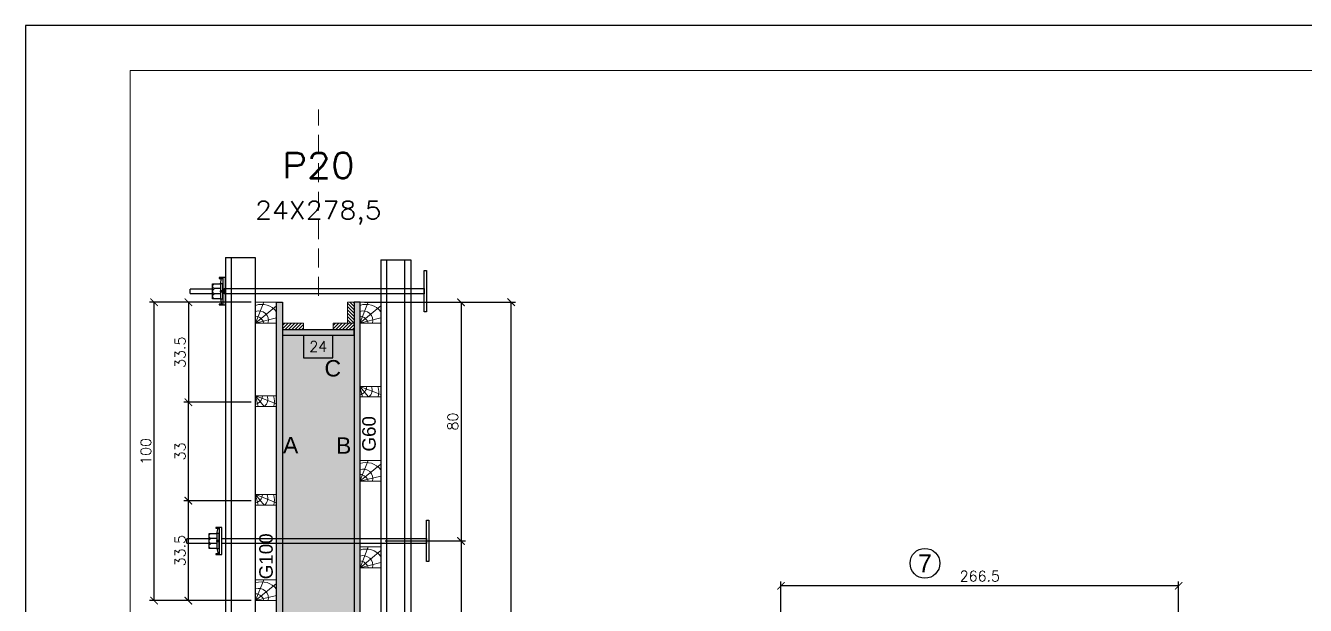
# Model space of a CAD drawing. Extents: x -23436 to 4767, y -3862 to 10024.
# Drawn here: x -17506 to -16649, y 2444 to 2832 of the extents above; entities that cross this region are included whole.
import ezdxf
from ezdxf.enums import TextEntityAlignment as Align

# ---------------------------------------------------------------- set-up
doc = ezdxf.new("R2010")
doc.units = 0
doc.header["$PDMODE"] = 2
doc.header["$PDSIZE"] = 10
doc.linetypes.add('CABLIN', pattern=[0.35, 0.25, -0.1])
doc.linetypes.add('HIDDEN', pattern=[9.525, 6.35, -3.175])
doc.layers.get('0').update_dxf_attribs({"lineweight": 13})
doc.layers.get('Defpoints').update_dxf_attribs({"lineweight": 13})
for name, color, linetype in [('Barra de Ancoragem', 20, 'Continuous'), ('CHAPA', 1, 'Continuous'), ('Concreto', 250, 'HIDDEN'), ('Cota', 4, 'Continuous'), ('Cota Seção (2x)', 4, 'Continuous'), ('Hachura', 252, 'CABLIN'), ('MB Logo', 254, 'Continuous'), ('MEIO_PONT', 93, 'Continuous'), ('Perfil Metálico', 224, 'Continuous'), ('Romaneio', 10, 'Continuous'), ('Texto de Titulo', 7, 'Continuous'), ('Texto Qtd Sarr', 242, 'Continuous'), ('TEXTO_GERAL', 7, 'Continuous')]:
    doc.layers.add(name, color=color, linetype=linetype)
for name, color, linetype, lineweight in [('cotas', 4, 'Continuous', 13), ('FOLHA MB', 7, 'Continuous', 13), ('Madeira', 100, 'Continuous', 13), ('sarrafo', 93, 'Continuous', 13), ('Texto Seção', 7, 'Continuous', 15)]:
    doc.layers.add(name, color=color, linetype=linetype, lineweight=lineweight)
doc.layers.add('Laje_Perimetro', color=7, linetype='Continuous', plot=False)
doc.styles.add('ARIAL', font='arial.ttf', dxfattribs={"oblique": 15, "height": 25})
doc.styles.add('ROMANS', font='romans.shx')
doc.styles.add('SANSSERIF', font='sas_____.pfb')
doc.dimstyles.new('COTA SECAO', dxfattribs={"dimtxt": 7, "dimasz": 5, "dimexe": 3, "dimexo": 3, "dimgap": 2, "dimtad": 3, "dimdec": 1, "dimlfac": 0.5, "dimzin": 12, "dimdsep": 46, "dimtxsty": 'ROMANS', "dimblk": 'ARCHTICK', "dimcen": 0, "dimclrd": 4, "dimclre": 4, "dimclrt": 1, "dimadec": 1, "dimazin": 3, "dimtfac": 1, "dimtdec": 1, "dimtmove": 0, "dimatfit": 3, "dimldrblk": 'OBLIQUE', "dimfxl": 0, "dimtolj": 1, "dimtzin": 12, "dimarcsym": 0})
doc.dimstyles.new('PAINEL', dxfattribs={"dimtxt": 7, "dimasz": 5, "dimexe": 3, "dimexo": 3, "dimgap": 3, "dimtad": 1, "dimdec": 1, "dimzin": 12, "dimdsep": 46, "dimtxsty": 'ROMANS', "dimblk": 'ARCHTICK', "dimcen": 0, "dimclrd": 4, "dimclre": 4, "dimclrt": 1, "dimadec": 1, "dimazin": 3, "dimtfac": 1, "dimtdec": 1, "dimtmove": 0, "dimatfit": 3, "dimldrblk": 'OBLIQUE', "dimfxl": 0, "dimtolj": 1, "dimtzin": 12, "dimarcsym": 0})
doc.dimstyles.new('SECÇÃO 2', dxfattribs={"dimtxt": 7, "dimasz": 6, "dimexe": 0.18, "dimexo": 2, "dimgap": -4, "dimtad": 3, "dimdec": 1, "dimlfac": 0.5, "dimzin": 12, "dimdsep": 46, "dimtxsty": 'ROMANS', "dimblk": 'ARCHTICK', "dimcen": 0.09, "dimse1": 1, "dimse2": 1, "dimsd1": 1, "dimsd2": 1, "dimclrd": 180, "dimclre": 5, "dimclrt": 1, "dimadec": 0, "dimazin": 3, "dimtfac": 1, "dimtdec": 1, "dimtofl": 0, "dimtmove": 0, "dimatfit": 3, "dimldrblk": 'ARCHTICK', "dimfxl": 0, "dimtolj": 1, "dimtzin": 0, "dimarcsym": 0})

# ---------------------------------------------------------------- blocks, each defined once
blk = doc.blocks.new('A$C169d8357')
at = {"layer": 'FOLHA MB', "color": 1}
for points in [[(0, 1199.94), (0, 149.94), (1485.02, 149.94), (1485.02, 1199.94)], [(70, 1169.94), (70, 179.94), (1455.02, 179.94), (1455.02, 1169.94)]]:
    blk.add_lwpolyline(points, close=True, dxfattribs=at)
blk = doc.blocks.new('titulo1')
at = {"layer": 'Defpoints', "color": 252, "linetype": 'HIDDEN', "ltscale": 2}
blk.add_line((0, 0), (0, 125), dxfattribs=at)
at = {"layer": 'Defpoints', "style": 'ROMANS', "oblique": 15}
blk.add_attdef('FOLHA', text='', height=10, dxfattribs=at).set_placement((0, 15.58), align=Align.MIDDLE_CENTER)
at = {"layer": 'Texto Qtd Sarr', "color": 3, "style": 'ROMANS', "oblique": 15}
for tag, height, p in [('TITULO', 17, (0, 71.45)), ('SEÇÃO', 12, (0, 41.55))]:
    blk.add_attdef(tag, text='', height=height, dxfattribs=at).set_placement(p, align=Align.MIDDLE_CENTER)
blk = doc.blocks.new('_ArchTick')
at = {"color": 0, "linetype": 'ByBlock', "const_width": 0.15}
blk.add_lwpolyline([(-0.5, -0.5), (0.5, 0.5)], dxfattribs=at)
blk = doc.blocks.new('*D4302')
at = {"layer": 'cotas', "color": 4, "lineweight": -2, "transparency": 16777216}
for p, q in [((-17000.17, 2420.15), (-17000.17, 2459.74)), ((-16733.67, 2456.74), (-17000.17, 2456.74)), ((-16733.67, 2420.15), (-16733.67, 2459.74))]:
    blk.add_line(p, q, dxfattribs=at)
at = {"layer": 'Defpoints', "color": 0, "transparency": 16777216}
for p in [(-17000.17, 2456.74), (-17000.17, 2417.15), (-16733.67, 2417.15)]:
    blk.add_point(p, dxfattribs=at)
at = {"layer": 'cotas', "color": 4, "lineweight": -2, "transparency": 16777216, "xscale": 5, "yscale": 5, "zscale": 5, "rotation": 180}
blk.add_blockref('_ArchTick', (-17000.17, 2456.74), dxfattribs=at)
at = {"layer": 'cotas', "color": 4, "lineweight": -2, "transparency": 16777216, "xscale": 5, "yscale": 5, "zscale": 5}
blk.add_blockref('_ArchTick', (-16733.67, 2456.74), dxfattribs=at)
at = {"layer": 'cotas', "color": 1, "transparency": 16777216, "insert": (-16866.92, 2463.24), "char_height": 7, "attachment_point": 5, "style": 'ROMANS'}
blk.add_mtext('\\A1;266.5', dxfattribs=at)
blk = doc.blocks.new('_OBLIQUE')
at = {"color": 0, "linetype": 'ByBlock', "lineweight": -2}
for p, q in [((0, 0), (-1, 0)), ((-0.5, -0.5), (0.5, 0.5))]:
    blk.add_line(p, q, dxfattribs=at)
blk = doc.blocks.new('ERTYERTYUYTURTYUTRYU')
at = {"layer": 'Barra de Ancoragem'}
for p, q in [((8963.33, 10873.8), (8963.33, 10855.54)), ((8964.88, 10869.68), (8964.1, 10873.21)), ((8964.88, 10859.66), (8964.1, 10856.13)), ((8985.14, 10863.2), (8985.14, 10866.14))]:
    blk.add_line(p, q, dxfattribs=at)
at = {"layer": 'Barra de Ancoragem', "flags": 128}
for points in [[(8961.54, 10855.54), (8961.54, 10873.8), (8963.33, 10873.8), (8963.33, 10855.54)], [(8963.33, 10873.8), (8965.7, 10873.8), (8965.7, 10873.21), (8963.33, 10873.21)], [(8963.33, 10869.68), (8964.88, 10869.68), (8964.88, 10859.66), (8963.33, 10859.66)], [(8963.33, 10856.13), (8965.7, 10856.13), (8965.7, 10855.54), (8963.33, 10855.54)]]:
    blk.add_lwpolyline(points, close=True, dxfattribs=at)
for points in [[(8964.88, 10859.66), (8970.14, 10859.66), (8970.14, 10869.68), (8964.88, 10869.68)], [(8964.88, 10864.37), (8963.33, 10864.37), (8963.33, 10864.96), (8964.88, 10864.96), (8964.88, 10864.37), (8964.88, 10864.96)], [(8985.14, 10863.2), (8970.14, 10863.2), (8970.14, 10866.14), (8985.14, 10866.14)]]:
    blk.add_lwpolyline(points, dxfattribs=at)
for points in [[(8964.88, 10866.44), (8968.96, 10866.44, 0.729796), (8968.96, 10869.68, 0.729796)], [(8964.88, 10862.9), (8968.96, 10862.9, 0.666667), (8968.96, 10866.44, 0.666667)]]:
    blk.add_lwpolyline(points, format="xyb", dxfattribs=at)
at = {"layer": 'Barra de Ancoragem'}
blk.add_arc((8968.44, 10861.28), 1.7, 287.75636, 72.24364, dxfattribs=at)
blk = doc.blocks.new('*D4664')
at = {"layer": 'Cota Seção (2x)', "color": 180, "lineweight": -2, "transparency": 16777216}
for p, q in [((-17301.76, 2226.22), (-17316.76, 2225.96)), ((-17316.76, 2225.96), (-17316.13, 2189.97)), ((-17301.14, 2190.23), (-17301.76, 2226.22)), ((-17316.13, 2189.97), (-17301.14, 2190.23))]:
    blk.add_line(p, q, dxfattribs=at)
at = {"layer": 'Defpoints', "color": 0, "transparency": 16777216}
for p in [(-17286.25, 2624.82), (-17327.72, 2624.1), (-17286.25, 2067.8)]:
    blk.add_point(p, dxfattribs=at)
at = {"layer": 'Cota Seção (2x)', "color": 1, "transparency": 16777216, "insert": (-17308.95, 2208.09), "char_height": 7, "attachment_point": 5, "rotation": 271.00154, "style": 'ROMANS'}
blk.add_mtext('\\A1;278.5', dxfattribs=at)
blk = doc.blocks.new('*D4665')
at = {"layer": 'Cota Seção (2x)', "color": 180, "lineweight": -2, "transparency": 16777216}
for p, q in [((-17300.41, 2624.64), (-17320.08, 2624.64)), ((-17320.08, 2624.64), (-17320.08, 2609.64)), ((-17300.41, 2609.64), (-17300.41, 2624.64)), ((-17320.08, 2609.64), (-17300.41, 2609.64))]:
    blk.add_line(p, q, dxfattribs=at)
at = {"layer": 'Defpoints', "color": 0, "transparency": 16777216}
for p in [(-17334.25, 2607.5), (-17286.25, 2607.5), (-17334.25, 2605.64)]:
    blk.add_point(p, dxfattribs=at)
at = {"layer": 'Cota Seção (2x)', "color": 1, "transparency": 16777216, "insert": (-17310.25, 2617.14), "char_height": 7, "attachment_point": 5, "style": 'ROMANS'}
blk.add_mtext('\\A1;24', dxfattribs=at)
blk = doc.blocks.new('*D4666')
at = {"layer": 'Cota', "color": 4, "lineweight": -2, "transparency": 16777216}
for p, q in [((-17279.25, 2646.82), (-17177.97, 2646.82)), ((-17180.97, 2045.8), (-17180.97, 2646.82)), ((-17279.25, 2045.8), (-17177.97, 2045.8))]:
    blk.add_line(p, q, dxfattribs=at)
at = {"layer": 'Defpoints', "color": 0, "transparency": 16777216}
for p in [(-17282.25, 2646.82), (-17180.97, 2646.82), (-17282.25, 2045.8)]:
    blk.add_point(p, dxfattribs=at)
at = {"layer": 'Cota', "color": 4, "lineweight": -2, "transparency": 16777216, "xscale": 5, "yscale": 5, "zscale": 5}
for p, rotation in [((-17180.97, 2646.82), 90), ((-17180.97, 2045.8), 270)]:
    blk.add_blockref('_ArchTick', p, dxfattribs=dict(at, rotation=rotation))
at = {"layer": 'Cota', "color": 1, "transparency": 16777216, "insert": (-17186.47, 2346.31), "char_height": 7, "attachment_point": 5, "rotation": 90, "style": 'ROMANS'}
blk.add_mtext('\\A1;300.5', dxfattribs=at)
blk = doc.blocks.new('PONTALETE')
at = {"layer": 'Madeira'}
for q in [(2.71, 7), (7, 5.76), (7, 1.74)]:
    blk.add_line((0, 0), q, dxfattribs=at)
blk.add_lwpolyline([(0, 0), (7, 0), (7, 7), (0, 7)], close=True, dxfattribs=at)
for centre, radius, start, end in [((2.04, 0.06), 6.23, 37.2818, 109.0913), ((1.09, 0.9), 3.19, 343.603, 109.9847), ((-0.21, -0.78), 3.09, 14.6322, 86.0383)]:
    blk.add_arc(centre, radius, start, end, dxfattribs=at)
blk = doc.blocks.new('MEIO PONTALETE')
at = {"layer": 'Madeira'}
for q in [(2.71, 7), (3.5, 2.88), (3.5, 0.87)]:
    blk.add_line((0, 0), q, dxfattribs=at)
blk.add_lwpolyline([(0, 0), (3.5, 0), (3.5, 7), (0, 7)], close=True, dxfattribs=at)
for centre, radius, start, end in [((2.04, 0.06), 6.23, 76.4499, 109.0913), ((1.09, 0.9), 3.19, 40.9063, 109.9847), ((-0.21, -0.78), 3.09, 14.6322, 86.0383)]:
    blk.add_arc(centre, radius, start, end, dxfattribs=at)
blk = doc.blocks.new('*D4670')
at = {"layer": 'Cota Seção (2x)', "color": 4, "lineweight": -2, "transparency": 16777216}
for p, q in [((-17355.26, 2513.82), (-17400.27, 2513.82)), ((-17397.27, 2446.82), (-17397.27, 2513.82)), ((-17355.29, 2446.82), (-17400.27, 2446.82))]:
    blk.add_line(p, q, dxfattribs=at)
at = {"layer": 'Defpoints', "color": 0, "transparency": 16777216}
for p in [(-17397.27, 2513.82), (-17352.26, 2513.82), (-17352.29, 2446.82)]:
    blk.add_point(p, dxfattribs=at)
at = {"layer": 'Cota Seção (2x)', "color": 4, "lineweight": -2, "transparency": 16777216, "xscale": 5, "yscale": 5, "zscale": 5}
for p, rotation in [((-17397.27, 2513.82), 90), ((-17397.27, 2446.82), 270)]:
    blk.add_blockref('_ArchTick', p, dxfattribs=dict(at, rotation=rotation))
at = {"layer": 'Cota Seção (2x)', "color": 1, "transparency": 16777216, "insert": (-17402.77, 2480.32), "char_height": 7, "attachment_point": 5, "rotation": 90, "style": 'ROMANS'}
blk.add_mtext('\\A1;33.5', dxfattribs=at)
blk = doc.blocks.new('*D4671')
at = {"layer": 'Cota Seção (2x)', "color": 4, "lineweight": -2, "transparency": 16777216}
for p, q in [((-17355.29, 2646.82), (-17400.27, 2646.82)), ((-17397.27, 2646.82), (-17397.27, 2579.78)), ((-17355.28, 2579.78), (-17400.27, 2579.78))]:
    blk.add_line(p, q, dxfattribs=at)
at = {"layer": 'Defpoints', "color": 0, "transparency": 16777216}
for p in [(-17352.29, 2646.82), (-17397.27, 2579.78), (-17352.28, 2579.78)]:
    blk.add_point(p, dxfattribs=at)
at = {"layer": 'Cota Seção (2x)', "color": 4, "lineweight": -2, "transparency": 16777216, "xscale": 5, "yscale": 5, "zscale": 5}
for p, rotation in [((-17397.27, 2646.82), 90), ((-17397.27, 2579.78), 270)]:
    blk.add_blockref('_ArchTick', p, dxfattribs=dict(at, rotation=rotation))
at = {"layer": 'Cota Seção (2x)', "color": 1, "transparency": 16777216, "insert": (-17402.77, 2613.3), "char_height": 7, "attachment_point": 5, "rotation": 90, "style": 'ROMANS'}
blk.add_mtext('\\A1;33.5', dxfattribs=at)
blk = doc.blocks.new('*D4672')
at = {"layer": 'Cota Seção (2x)', "color": 4, "lineweight": -2, "transparency": 16777216}
for p, q in [((-17355.28, 2579.78), (-17400.27, 2579.78)), ((-17397.27, 2513.82), (-17397.27, 2579.78)), ((-17355.29, 2513.82), (-17400.27, 2513.82))]:
    blk.add_line(p, q, dxfattribs=at)
at = {"layer": 'Defpoints', "color": 0, "transparency": 16777216}
for p in [(-17397.27, 2579.78), (-17352.28, 2579.78), (-17352.29, 2513.82)]:
    blk.add_point(p, dxfattribs=at)
at = {"layer": 'Cota Seção (2x)', "color": 4, "lineweight": -2, "transparency": 16777216, "xscale": 5, "yscale": 5, "zscale": 5}
for p, rotation in [((-17397.27, 2579.78), 90), ((-17397.27, 2513.82), 270)]:
    blk.add_blockref('_ArchTick', p, dxfattribs=dict(at, rotation=rotation))
at = {"layer": 'Cota Seção (2x)', "color": 1, "transparency": 16777216, "insert": (-17402.77, 2546.8), "char_height": 7, "attachment_point": 5, "rotation": 90, "style": 'ROMANS'}
blk.add_mtext('\\A1;33', dxfattribs=at)
blk = doc.blocks.new('*D4673')
at = {"layer": 'Cota Seção (2x)', "color": 4, "lineweight": -2, "transparency": 16777216}
for p, q in [((-17355.25, 2646.82), (-17423.26, 2646.82)), ((-17420.26, 2446.82), (-17420.26, 2646.82)), ((-17355.29, 2446.82), (-17423.26, 2446.82))]:
    blk.add_line(p, q, dxfattribs=at)
at = {"layer": 'Defpoints', "color": 0, "transparency": 16777216}
for p in [(-17420.26, 2646.82), (-17352.25, 2646.82), (-17352.29, 2446.82)]:
    blk.add_point(p, dxfattribs=at)
at = {"layer": 'Cota Seção (2x)', "color": 4, "lineweight": -2, "transparency": 16777216, "xscale": 5, "yscale": 5, "zscale": 5}
for p, rotation in [((-17420.26, 2646.82), 90), ((-17420.26, 2446.82), 270)]:
    blk.add_blockref('_ArchTick', p, dxfattribs=dict(at, rotation=rotation))
at = {"layer": 'Cota Seção (2x)', "color": 1, "transparency": 16777216, "insert": (-17425.76, 2546.82), "char_height": 7, "attachment_point": 5, "rotation": 90, "style": 'ROMANS'}
blk.add_mtext('\\A1;100', dxfattribs=at)
blk = doc.blocks.new('*D4678')
at = {"layer": 'Cota Seção (2x)', "color": 4, "lineweight": -2, "transparency": 16777216}
for p, q in [((-17265.31, 2646.82), (-17211.57, 2646.82)), ((-17214.57, 2646.82), (-17214.57, 2486.82)), ((-17265.31, 2486.82), (-17211.57, 2486.82))]:
    blk.add_line(p, q, dxfattribs=at)
at = {"layer": 'Defpoints', "color": 0, "transparency": 16777216}
for p in [(-17268.31, 2646.82), (-17268.31, 2486.82), (-17214.57, 2486.82)]:
    blk.add_point(p, dxfattribs=at)
at = {"layer": 'Cota Seção (2x)', "color": 4, "lineweight": -2, "transparency": 16777216, "xscale": 5, "yscale": 5, "zscale": 5}
for p, rotation in [((-17214.57, 2646.82), 90), ((-17214.57, 2486.82), 270)]:
    blk.add_blockref('_ArchTick', p, dxfattribs=dict(at, rotation=rotation))
at = {"layer": 'Cota Seção (2x)', "color": 1, "transparency": 16777216, "insert": (-17220.07, 2566.82), "char_height": 7, "attachment_point": 5, "rotation": 90, "style": 'ROMANS'}
blk.add_mtext('\\A1;80', dxfattribs=at)
blk = doc.blocks.new('*D4680')
at = {"layer": 'Cota Seção (2x)', "color": 4, "lineweight": -2, "transparency": 16777216}
for p, q in [((-17222.06, 2486.82), (-17211.57, 2486.82)), ((-17214.57, 2486.82), (-17214.57, 2356.72)), ((-17245.31, 2356.72), (-17211.57, 2356.72))]:
    blk.add_line(p, q, dxfattribs=at)
at = {"layer": 'Defpoints', "color": 0, "transparency": 16777216}
for p in [(-17225.06, 2486.82), (-17248.31, 2356.72), (-17214.57, 2356.72)]:
    blk.add_point(p, dxfattribs=at)
at = {"layer": 'Cota Seção (2x)', "color": 4, "lineweight": -2, "transparency": 16777216, "xscale": 5, "yscale": 5, "zscale": 5}
for p, rotation in [((-17214.57, 2486.82), 90), ((-17214.57, 2356.72), 270)]:
    blk.add_blockref('_ArchTick', p, dxfattribs=dict(at, rotation=rotation))
at = {"layer": 'Cota Seção (2x)', "color": 1, "transparency": 16777216, "insert": (-17220.07, 2421.77), "char_height": 7, "attachment_point": 5, "rotation": 90, "style": 'ROMANS'}
blk.add_mtext('\\A1;65', dxfattribs=at)

msp = doc.modelspace()

# ---------------------------------------------------------------- hatches: boundary and pattern name
at = {"layer": 'Concreto'}
h = msp.add_hatch(dxfattribs=at)
h.set_pattern_fill('AR-CONC', color=256, scale=0.1, angle=90)
h.set_pattern_definition([(140, (-6795.234, -5880.534), (1.593909, 18.218467), [1.905, -20.955]), (85, (-6795.234, -5880.534), (-19.105685, -3.524342), [1.524, -16.764058]), (190.45144, (-6795.101, -5879.015), (-17.511775, 14.694125), [1.619, -17.809024]), (136.1842, (-6800.314, -5880.534), (4.204233, 27.107904), [2.8575, -31.4325]), (186.63556, (-6799.963, -5878.275), (-24.74261, 23.740413), [2.4285, -26.71356]), (81.18415, (-6800.314, -5880.534), (-24.74261, 23.740413), [2.285997, -25.145973]), (111, (-6799.044, -5877.994), (10.22652, 15.161439), [1.905, -20.955]), (56, (-6799.044, -5877.994), (-18.418797, 6.180203), [1.524, -16.764]), (161.45145, (-6798.192, -5876.73), (-8.192277, 21.341642), [1.619, -17.808994]), (127.5, (-6795.234, -5880.5336), (-8.455504, 0.3088603), [0, -16.5608, 0, -17.018, 0, -16.8275]), (97.5, (-6795.234, -5880.534), (-10.0180575, 6.681966), [0, -9.7028, 0, -16.1798, 0, -6.4135]), (57.5, (-6795.234, -5886.198), (0.5728744, 13.5590595), [0, -6.35, 0, -19.812, 0, -26.289]), (47.5, (-6795.234, -5888.738), (-2.542649, 14.812918), [0, -8.255, 0, -13.1572, 0, -18.669])])
h.paths.add_polyline_path([(-17334.247, 2068.054), (-17334.247, 2624.886), (-17286.247, 2624.386), (-17286.247, 2067.554)])
at = {"layer": 'Hachura'}
h = msp.add_hatch(color=256, dxfattribs=at)
h.dxf.hatch_style = 1
h.paths.add_polyline_path([(-17334.247, 2045.804), (-17338.247, 2045.804), (-17338.247, 2646.824), (-17334.247, 2646.824)])
h = msp.add_hatch(dxfattribs=at)
h.set_pattern_fill('ANSI31', color=256, scale=0.5, angle=450, style=0)
h.set_pattern_definition([(135, (-40215.655, 11770.7758), (-1.12253202, -1.12253202), [])])
h.paths.add_polyline_path([(-17286.247, 2632.824), (-17290.647, 2632.824), (-17290.647, 2646.824), (-17286.247, 2646.824)])
h = msp.add_hatch(color=256, dxfattribs=at)
h.dxf.hatch_style = 1
h.paths.add_polyline_path([(-17286.247, 2045.804), (-17282.247, 2045.804), (-17282.247, 2646.824), (-17286.247, 2646.824)])
h = msp.add_hatch(dxfattribs=at)
h.set_pattern_fill('ANSI31', color=256, scale=0.5, angle=540, style=0)
h.set_pattern_definition([(225, (-26823.1987, -20296.5842), (1.12253202, -1.12253202), [])])
h.paths.add_polyline_path([(-17334.247, 2632.824), (-17334.247, 2628.424), (-17320.247, 2628.424), (-17320.247, 2632.824)])
h = msp.add_hatch(color=256, dxfattribs=at)
h.dxf.hatch_style = 1
h.paths.add_polyline_path([(-17334.247, 2628.424), (-17334.247, 2624.824), (-17286.247, 2624.824), (-17286.247, 2628.424)])
h = msp.add_hatch(dxfattribs=at)
h.set_pattern_fill('ANSI31', color=256, scale=0.5, angle=540, style=0)
h.set_pattern_definition([(225, (-26789.1987, -20296.5842), (1.12253202, -1.12253202), [])])
h.paths.add_polyline_path([(-17300.247, 2632.824), (-17300.247, 2628.424), (-17286.247, 2628.424), (-17286.247, 2632.824)])

# ---------------------------------------------------------------- linework, layer by layer
for points in [[(-17338.247, 2446.824), (-17352.247, 2446.824), (-17352.247, 2646.824), (-17338.247, 2646.824)], [(-17268.314, 2646.824), (-17282.314, 2646.824), (-17282.314, 2526.824), (-17268.314, 2526.824)], [(-17268.247, 2282.813), (-17282.247, 2282.813), (-17282.247, 2482.813), (-17268.247, 2482.813)]]:
    msp.add_lwpolyline(points, close=True)
at = {"layer": 'Barra de Ancoragem', "flags": 128}
for points in [[(-17237.673, 2668.041), (-17237.673, 2640.305), (-17239.273, 2640.305), (-17239.273, 2668.041)], [(-17239.273, 2652.397), (-17373.324, 2652.397), (-17373.324, 2655.949), (-17239.273, 2655.949)], [(-17236.047, 2500.692), (-17236.047, 2472.956), (-17237.647, 2472.956), (-17237.647, 2500.692)], [(-17237.673, 2485.025), (-17374.832, 2485.025), (-17374.832, 2488.576), (-17237.673, 2488.576)]]:
    msp.add_lwpolyline(points, close=True, dxfattribs=at)
at = {"layer": 'CHAPA'}
for points in [[(-17334.247, 2045.804), (-17338.247, 2045.804), (-17338.247, 2646.824), (-17334.247, 2646.824)], [(-17286.247, 2045.804), (-17282.247, 2045.804), (-17282.247, 2646.824), (-17286.247, 2646.824)], [(-17334.247, 2628.424), (-17334.247, 2624.824), (-17286.247, 2624.824), (-17286.247, 2628.424)]]:
    msp.add_lwpolyline(points, close=True, dxfattribs=at)
at = {"layer": 'Laje_Perimetro'}
msp.add_lwpolyline([(-16021.356, 2832.259), (-17506.377, 2832.259), (-17506.377, 1782.259), (-16021.356, 1782.259)], close=True, dxfattribs=at)
at = {"layer": 'Perfil Metálico'}
for p, q in [((-17372.432, 2676.881), (-17372.432, 2011.881)), ((-17372.432, 2676.881), (-17352.432, 2676.881)), ((-17368.432, 2011.881), (-17368.432, 2676.881)), ((-17352.432, 2676.881), (-17352.432, 2011.881)), ((-17268.314, 2675.282), (-17268.314, 2010.282)), ((-17268.314, 2675.282), (-17248.314, 2675.282)), ((-17264.314, 2010.282), (-17264.314, 2675.282)), ((-17252.314, 2010.282), (-17252.314, 2675.282)), ((-17248.314, 2675.282), (-17248.314, 2010.282))]:
    msp.add_line(p, q, dxfattribs=at)
at = {"layer": 'Romaneio'}
msp.add_circle((-16903.682, 2471.846), 10, dxfattribs=at)
at = {"layer": 'sarrafo'}
for points in [[(-17290.647, 2646.824), (-17290.647, 2632.824), (-17286.247, 2632.824), (-17286.247, 2646.824)], [(-17290.647, 2646.824), (-17290.647, 2632.824), (-17286.247, 2632.824), (-17286.247, 2646.824)], [(-17320.247, 2628.424), (-17334.247, 2628.424), (-17334.247, 2632.824), (-17320.247, 2632.824)], [(-17320.247, 2628.424), (-17334.247, 2628.424), (-17334.247, 2632.824), (-17320.247, 2632.824)], [(-17286.247, 2628.424), (-17300.247, 2628.424), (-17300.247, 2632.824), (-17286.247, 2632.824)], [(-17286.247, 2628.424), (-17300.247, 2628.424), (-17300.247, 2632.824), (-17286.247, 2632.824)]]:
    msp.add_lwpolyline(points, close=True, dxfattribs=at)

# ---------------------------------------------------------------- block references
at = {"xscale": -1}
for p in [(-8410.887, -8210.496), (-8413.287, -8377.886)]:
    msp.add_blockref('ERTYERTYUYTURTYUTRYU', p, dxfattribs=at)
at = {"layer": 'Madeira', "xscale": 2, "yscale": 2, "zscale": 2}
for p in [(-17352.247, 2632.824), (-17282.247, 2468.813), (-17352.247, 2446.824)]:
    msp.add_blockref('PONTALETE', p, dxfattribs=at)
at = {"layer": 'Madeira', "xscale": 1.999999997962732, "yscale": 1.999999997962732, "zscale": 1.999999997962732, "rotation": 269.9999999999999}
for p in [(-17352.247, 2584.049), (-17352.247, 2517.891)]:
    msp.add_blockref('MEIO PONTALETE', p, dxfattribs=at)
at = {"layer": 'MB Logo'}
msp.add_blockref('A$C169d8357', (-17506.377, 1632.321), dxfattribs=at)
at = {"layer": 'MEIO_PONT', "xscale": 2, "yscale": 2, "zscale": 2}
for p in [(-17282.314, 2632.824), (-17282.314, 2526.824)]:
    msp.add_blockref('PONTALETE', p, dxfattribs=at)
at = {"layer": 'MEIO_PONT', "xscale": 1.999999997962732, "yscale": 1.999999997962732, "zscale": 1.999999997962732, "rotation": 270}
msp.add_blockref('MEIO PONTALETE', (-17282.314, 2590.324), dxfattribs=at)
at = {"layer": 'Texto Seção'}
ref = msp.add_blockref('titulo1', (-17310.182, 2651.081), dxfattribs=at)
ref.add_attrib('TITULO', 'P20', dxfattribs={"layer": 'Texto de Titulo', "color": 7, "height": 17, "style": 'ROMANS', "width": 1.1}).set_placement((-17310.182, 2738.581), align=Align.MIDDLE_CENTER)
ref.add_attrib('SEÇÃO', '24X278,5', dxfattribs={"layer": 'Texto de Titulo', "color": 7, "height": 12, "style": 'ROMANS', "width": 1.1}).set_placement((-17310.182, 2708.581), align=Align.MIDDLE_CENTER)

# ---------------------------------------------------------------- texts
at = {"layer": 'Romaneio', "color": 0, "style": 'ARIAL'}
msp.add_text('7', height=12, dxfattribs=at).set_placement((-16903.715, 2471.846), align=Align.MIDDLE_CENTER)
at = {"layer": 'Texto Seção', "color": 0, "linetype": 'Continuous', "style": 'SANSSERIF'}
msp.add_text('G100', height=9, rotation=90, dxfattribs=at).set_placement((-17345.283, 2461.138), align=Align.MIDDLE_LEFT)
at = {"layer": 'TEXTO_GERAL', "style": 'ARIAL'}
for s, p in [('C', (-17300.524, 2602.569)), ('A', (-17328.747, 2551.034)), ('B', (-17293.22, 2550.772))]:
    msp.add_text(s, height=11, dxfattribs=at).set_placement(p, align=Align.MIDDLE_CENTER)
at = {"layer": 'TEXTO_GERAL', "color": 0, "linetype": 'Continuous', "style": 'SANSSERIF'}
msp.add_text('G60', height=9, rotation=90, dxfattribs=at).set_placement((-17276.268, 2546.748), align=Align.MIDDLE_LEFT)

# ---------------------------------------------------------------- dimensions: what is measured, and where the dimension line sits
at = {"layer": 'Cota'}
dim = msp.add_linear_dim(base=(-17180.969, 2646.824), p1=(-17282.247, 2045.804), p2=(-17282.247, 2646.824), angle=90, dimstyle='COTA SECAO', dxfattribs=at)
dim.commit()
dim.dimension.update_dxf_attribs({"geometry": '*D4666', "text_midpoint": (-17186.469, 2346.314)})
at = {"layer": 'Cota Seção (2x)'}
for base, p1, p2, angle, dimstyle, picture, middle in [((-17420.256, 2646.824), (-17352.291, 2446.824), (-17352.247, 2646.824), 90, 'COTA SECAO', '*D4673', (-17425.756, 2546.824)), ((-17397.27, 2579.783), (-17352.291, 2646.824), (-17352.276, 2579.783), 90, 'COTA SECAO', '*D4671', (-17402.77, 2613.303)), ((-17214.572, 2486.824), (-17268.314, 2646.824), (-17268.314, 2486.824), 90, 'COTA SECAO', '*D4678', (-17220.072, 2566.824)), ((-17334.247, 2605.636), (-17286.247, 2607.504), (-17334.247, 2607.504), 180, 'SECÇÃO 2', '*D4665', (-17310.247, 2617.136)), ((-17397.27, 2579.783), (-17352.291, 2513.824), (-17352.276, 2579.783), 90, 'COTA SECAO', '*D4672', (-17402.77, 2546.803)), ((-17397.27, 2513.824), (-17352.291, 2446.824), (-17352.263, 2513.824), 90, 'COTA SECAO', '*D4670', (-17402.77, 2480.324)), ((-17214.571630491, 2356.723954896), (-17225.060555376, 2486.823954894), (-17248.314426068, 2356.723954896), 90, 'COTA SECAO', '*D4680', (-17220.071630491, 2421.773954895))]:
    dim = msp.add_linear_dim(base=base, p1=p1, p2=p2, angle=angle, dimstyle=dimstyle, dxfattribs=at)
    dim.commit()
    dim.dimension.update_dxf_attribs({"geometry": picture, "text_midpoint": middle})
dim = msp.add_linear_dim(base=(-17327.723, 2624.099), p1=(-17286.247, 2067.804), p2=(-17286.247, 2624.824), angle=91.00154, dimstyle='SECÇÃO 2', dxfattribs=at)
dim.commit()
dim.dimension.update_dxf_attribs({"geometry": '*D4664', "text_midpoint": (-17320.447, 2207.893), "dimtype": 160})
at = {"layer": 'cotas'}
dim = msp.add_linear_dim(base=(-17000.17, 2456.736), p1=(-16733.67, 2417.154), p2=(-17000.17, 2417.154), angle=180, dimstyle='PAINEL', override={"dimarcsym": 2}, dxfattribs=at)
dim.commit()
dim.dimension.update_dxf_attribs({"geometry": '*D4302', "text_midpoint": (-16866.92, 2463.236)})

doc.saveas('drawing.dxf')
